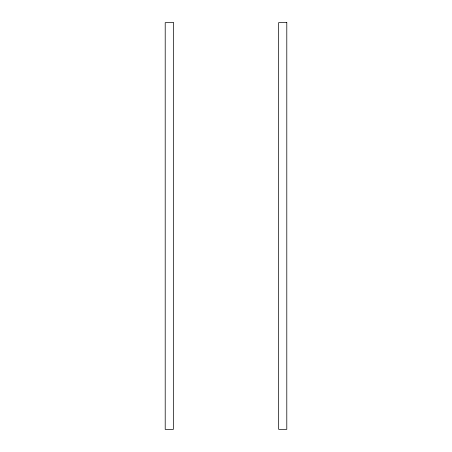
<?xml version="1.0" encoding="UTF-8"?>
<svg xmlns="http://www.w3.org/2000/svg" width="452" height="452" viewBox="0 0 452 452"><rect width="100%" height="100%" fill="white"/><g stroke="black" fill="none" stroke-linecap="round" stroke-linejoin="round"><path stroke-width="0.68" d="M286.794 22.6L278.664 22.6L278.664 429.332L286.794 429.332L286.794 22.6M173.336 22.668L165.206 22.668L165.206 429.4L173.336 429.4L173.336 22.668"/></g></svg>
